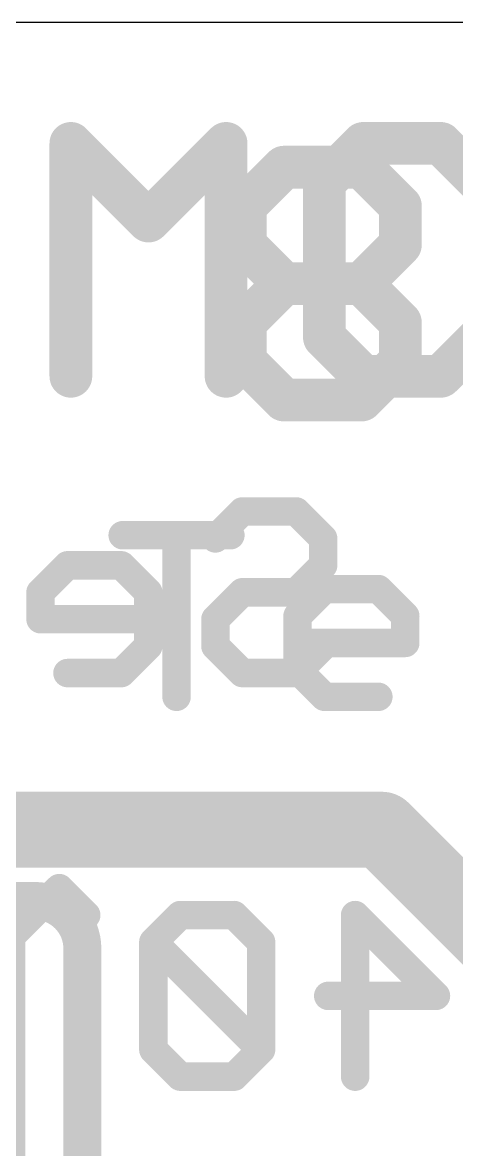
# Model space of a CAD drawing. Extents: x 0 to 25.4, y 0 to 17.8.
# Drawn here: x 8.44 to 10.76, y 11.75 to 17.78 of the extents above; entities that cross this region are included whole.
import ezdxf

# ---------------------------------------------------------------- set-up
doc = ezdxf.new("R2010")
doc.units = 0
for name, color, linetype in [('1', 12, 'CONTINUOUS'), ('20', 53, 'CONTINUOUS'), ('21', 40, 'CONTINUOUS'), ('22', 6, 'CONTINUOUS')]:
    doc.layers.add(name, color=color, linetype=linetype)

# ---------------------------------------------------------------- blocks, each defined once
blk = doc.blocks.new('RECT')
blk.add_solid([(-0.5, -0.5), (0.5, -0.5), (-0.5, 0.5), (0.5, 0.5)])

msp = doc.modelspace()

# ---------------------------------------------------------------- linework, layer by layer
at = {"layer": '1', "const_width": 0.4064}
for points in [[(4.203, 13.462), (10.365, 13.462)], [(10.365, 13.462), (11.85, 11.977)]]:
    msp.add_lwpolyline(points, dxfattribs=at)
at = {"layer": '1', "const_width": 0.2032}
for points in [[(10.4368, 13.5338, 1), (10.2932, 13.3902)], [(10.365, 13.3604, 1), (10.365, 13.5636)]]:
    msp.add_lwpolyline(points, format="xyb", dxfattribs=at)
at = {"layer": '20'}
msp.add_line((22.86, 17.78), (2.54, 17.78), dxfattribs=at)
at = {"layer": '21'}
for points, const_width in [([(8.7015, 15.8877), (8.7015, 17.1334)], 0.2286), ([(8.7015, 17.1334), (9.1168, 16.7181)], 0.2286), ([(9.1168, 16.7181), (9.532, 17.1334)], 0.2286), ([(9.532, 17.1334), (9.532, 15.8877)], 0.2286), ([(10.2657, 17.1334), (10.058, 16.9258)], 0.2286), ([(10.6809, 17.1334), (10.2657, 17.1334)], 0.2286), ([(10.8885, 16.9258), (10.6809, 17.1334)], 0.2286), ([(10.058, 16.9258), (10.058, 16.0953)], 0.2286), ([(10.058, 16.0953), (10.2657, 15.8877)], 0.2286), ([(10.6809, 15.8877), (10.8885, 16.0953)], 0.2286), ([(10.2657, 15.8877), (10.6809, 15.8877)], 0.2286), ([(8.9788, 15.0375), (9.555, 15.0375)], 0.1524), ([(9.2669, 14.1732), (9.2669, 15.0375)], 0.1524), ([(9.9143, 14.6054), (10.0584, 14.7494)], 0.1524), ([(10.0584, 14.7494), (10.3465, 14.7494)], 0.1524), ([(10.3465, 14.7494), (10.4905, 14.6054)], 0.1524), ([(9.9143, 14.3173), (9.9143, 14.6054)], 0.1524), ([(10.4905, 14.6054), (10.4905, 14.4613)], 0.1524), ([(10.4905, 14.4613), (9.9143, 14.4613)], 0.1524), ([(10.0584, 14.1732), (9.9143, 14.3173)], 0.1524), ([(10.3465, 14.1732), (10.0584, 14.1732)], 0.1524), ([(5.715, 13.081), (8.509, 13.081)], 0.2032), ([(8.763, 11.303), (8.763, 12.827)], 0.2032)]:
    msp.add_lwpolyline(points, dxfattribs=dict(at, const_width=const_width))
for points, const_width in [([(8.7587, 17.1334, 1), (8.6444, 17.1334)], 0.1143), ([(8.742, 17.1738, 1), (8.6611, 17.093)], 0.1143), ([(9.5891, 17.1334, 1), (9.4748, 17.1334)], 0.1143), ([(9.5724, 17.093, 1), (9.4916, 17.1738)], 0.1143), ([(10.2657, 17.1905, 1), (10.2657, 17.0762)], 0.1143), ([(10.3061, 17.093, 1), (10.2252, 17.1738)], 0.1143), ([(10.7213, 17.1738, 1), (10.6405, 17.093)], 0.1143), ([(10.6809, 17.0762, 1), (10.6809, 17.1905)], 0.1143), ([(10.1152, 16.9258, 1), (10.0009, 16.9258)], 0.1143), ([(10.0176, 16.9662, 1), (10.0985, 16.8853)], 0.1143), ([(9.0763, 16.7586, 1), (9.1572, 16.6777)], 0.1143), ([(9.0763, 16.6777, 1), (9.1572, 16.7586)], 0.1143), ([(10.0985, 16.1357, 1), (10.0176, 16.0549)], 0.1143), ([(10.0009, 16.0953, 1), (10.1152, 16.0953)], 0.1143), ([(10.2657, 15.9449, 1), (10.2657, 15.8306)], 0.1143), ([(10.2252, 15.8473, 1), (10.3061, 15.9281)], 0.1143), ([(10.6405, 15.9281, 1), (10.7213, 15.8473)], 0.1143), ([(10.6809, 15.8306, 1), (10.6809, 15.9449)], 0.1143), ([(8.6444, 15.8877, 1), (8.7587, 15.8877)], 0.1143), ([(9.4748, 15.8877, 1), (9.5891, 15.8877)], 0.1143), ([(8.9788, 15.0756, 1), (8.9788, 14.9994)], 0.0762), ([(9.305, 15.0375, 1), (9.2288, 15.0375)], 0.0762), ([(9.555, 14.9994, 1), (9.555, 15.0756)], 0.0762), ([(10.0584, 14.7875, 1), (10.0584, 14.7113)], 0.0762), ([(10.0853, 14.7225, 1), (10.0314, 14.7764)], 0.0762), ([(10.3734, 14.7764, 1), (10.3195, 14.7225)], 0.0762), ([(10.3465, 14.7113, 1), (10.3465, 14.7875)], 0.0762), ([(9.9524, 14.6054, 1), (9.8762, 14.6054)], 0.0762), ([(9.8874, 14.6323, 1), (9.9413, 14.5784)], 0.0762), ([(10.5286, 14.6054, 1), (10.4524, 14.6054)], 0.0762), ([(10.4636, 14.5784, 1), (10.5175, 14.6323)], 0.0762), ([(9.9143, 14.4994, 1), (9.9143, 14.4232)], 0.0762), ([(10.4905, 14.4232, 1), (10.4905, 14.4994)], 0.0762), ([(10.4524, 14.4613, 1), (10.5286, 14.4613)], 0.0762), ([(9.9413, 14.3442, 1), (9.8874, 14.2903)], 0.0762), ([(9.8762, 14.3173, 1), (9.9524, 14.3173)], 0.0762), ([(10.0584, 14.2113, 1), (10.0584, 14.1351)], 0.0762), ([(10.0314, 14.1463, 1), (10.0853, 14.2001)], 0.0762), ([(10.3465, 14.1351, 1), (10.3465, 14.2113)], 0.0762), ([(9.2288, 14.1732, 1), (9.305, 14.1732)], 0.0762), ([(8.763, 12.827, 0.4142), (8.509, 13.081)], 0.2032), ([(8.509, 13.1318, 1), (8.509, 13.0302)], 0.1016), ([(8.509, 13.0302, 1), (8.509, 13.1318)], 0.1016), ([(8.8138, 12.827, 1), (8.7122, 12.827)], 0.1016), ([(8.7122, 12.827, 1), (8.8138, 12.827)], 0.1016)]:
    msp.add_lwpolyline(points, format="xyb", dxfattribs=dict(at, const_width=const_width))
at = {"layer": '22'}
for points, const_width in [([(9.8416, 17.0064), (9.634, 16.7988)], 0.2286), ([(10.2568, 17.0064), (9.8416, 17.0064)], 0.2286), ([(10.4644, 16.7988), (10.2568, 17.0064)], 0.2286), ([(9.634, 16.7988), (9.634, 16.5911)], 0.2286), ([(10.4644, 16.5911), (10.4644, 16.7988)], 0.2286), ([(9.634, 16.5911), (9.8416, 16.3835)], 0.2286), ([(10.2568, 16.3835), (10.4644, 16.5911)], 0.2286), ([(9.8416, 16.3835), (9.634, 16.1759)], 0.2286), ([(10.2568, 16.3835), (9.8416, 16.3835)], 0.2286), ([(10.4644, 16.1759), (10.2568, 16.3835)], 0.2286), ([(9.634, 16.1759), (9.634, 15.9683)], 0.2286), ([(10.4644, 15.9683), (10.4644, 16.1759)], 0.2286), ([(9.634, 15.9683), (9.8416, 15.7607)], 0.2286), ([(10.2568, 15.7607), (10.4644, 15.9683)], 0.2286), ([(9.8416, 15.7607), (10.2568, 15.7607)], 0.2286), ([(9.4749, 15.0205), (9.619, 15.1645)], 0.1524), ([(9.619, 15.1645), (9.9071, 15.1645)], 0.1524), ([(9.9071, 15.1645), (10.0511, 15.0205)], 0.1524), ([(10.0511, 15.0205), (10.0511, 14.8764)], 0.1524), ([(8.6834, 14.8764), (8.5394, 14.7324)], 0.1524), ([(8.9716, 14.8764), (8.6834, 14.8764)], 0.1524), ([(9.1156, 14.7324), (8.9716, 14.8764)], 0.1524), ([(10.0511, 14.8764), (9.9071, 14.7324)], 0.1524), ([(8.5394, 14.7324), (8.5394, 14.5883)], 0.1524), ([(9.1156, 14.4443), (9.1156, 14.7324)], 0.1524), ([(9.619, 14.7324), (9.4749, 14.5883)], 0.1524), ([(9.9071, 14.7324), (9.619, 14.7324)], 0.1524), ([(8.5394, 14.5883), (9.1156, 14.5883)], 0.1524), ([(9.4749, 14.5883), (9.4749, 14.4443)], 0.1524), ([(8.9716, 14.3002), (9.1156, 14.4443)], 0.1524), ([(9.4749, 14.4443), (9.619, 14.3002)], 0.1524), ([(9.9071, 14.3002), (10.0511, 14.4443)], 0.1524), ([(8.6834, 14.3002), (8.9716, 14.3002)], 0.1524), ([(9.619, 14.3002), (9.9071, 14.3002)], 0.1524), ([(8.6396, 13.1496), (8.3515, 12.8615)], 0.1524), ([(8.7837, 13.0055), (8.6396, 13.1496)], 0.1524), ([(9.287, 13.0055), (9.1429, 12.8615)], 0.1524), ([(9.5751, 13.0055), (9.287, 13.0055)], 0.1524), ([(9.7192, 12.8615), (9.5751, 13.0055)], 0.1524), ([(10.2225, 12.1412), (10.2225, 13.0055)], 0.1524), ([(10.2225, 13.0055), (10.6547, 12.5734)], 0.1524), ([(9.1429, 12.8615), (9.1429, 12.2853)], 0.1524), ([(9.7192, 12.2853), (9.1429, 12.8615)], 0.1524), ([(9.7192, 12.2853), (9.7192, 12.8615)], 0.1524), ([(10.6547, 12.5734), (10.0785, 12.5734)], 0.1524), ([(9.1429, 12.2853), (9.287, 12.1412)], 0.1524), ([(9.5751, 12.1412), (9.7192, 12.2853)], 0.1524), ([(9.287, 12.1412), (9.5751, 12.1412)], 0.1524)]:
    msp.add_lwpolyline(points, dxfattribs=dict(at, const_width=const_width))
for points, const_width in [([(9.8416, 17.0635, 1), (9.8416, 16.9492)], 0.1143), ([(9.882, 16.966, 1), (9.8012, 17.0468)], 0.1143), ([(10.2972, 17.0468, 1), (10.2164, 16.966)], 0.1143), ([(10.2568, 16.9492, 1), (10.2568, 17.0635)], 0.1143), ([(9.5936, 16.8392, 1), (9.6744, 16.7583)], 0.1143), ([(9.6912, 16.7988, 1), (9.5769, 16.7988)], 0.1143), ([(10.5216, 16.7988, 1), (10.4073, 16.7988)], 0.1143), ([(10.424, 16.7583, 1), (10.5049, 16.8392)], 0.1143), ([(9.6744, 16.6316, 1), (9.5936, 16.5507)], 0.1143), ([(10.5049, 16.5507, 1), (10.424, 16.6316)], 0.1143), ([(9.5769, 16.5911, 1), (9.6912, 16.5911)], 0.1143), ([(10.4073, 16.5911, 1), (10.5216, 16.5911)], 0.1143), ([(9.8416, 16.4407, 1), (9.8416, 16.3264)], 0.1143), ([(9.882, 16.3431, 1), (9.8012, 16.4239)], 0.1143), ([(9.8012, 16.3431, 1), (9.882, 16.4239)], 0.1143), ([(10.2972, 16.4239, 1), (10.2164, 16.3431)], 0.1143), ([(10.2164, 16.4239, 1), (10.2972, 16.3431)], 0.1143), ([(10.2568, 16.3264, 1), (10.2568, 16.4407)], 0.1143), ([(9.6912, 16.1759, 1), (9.5769, 16.1759)], 0.1143), ([(10.5216, 16.1759, 1), (10.4073, 16.1759)], 0.1143), ([(9.5936, 16.2163, 1), (9.6744, 16.1355)], 0.1143), ([(10.424, 16.1355, 1), (10.5049, 16.2163)], 0.1143), ([(9.6744, 16.0087, 1), (9.5936, 15.9279)], 0.1143), ([(10.5049, 15.9279, 1), (10.424, 16.0087)], 0.1143), ([(9.5769, 15.9683, 1), (9.6912, 15.9683)], 0.1143), ([(10.4073, 15.9683, 1), (10.5216, 15.9683)], 0.1143), ([(9.8416, 15.8178, 1), (9.8416, 15.7035)], 0.1143), ([(9.8012, 15.7203, 1), (9.882, 15.8011)], 0.1143), ([(10.2164, 15.8011, 1), (10.2972, 15.7203)], 0.1143), ([(10.2568, 15.7035, 1), (10.2568, 15.8178)], 0.1143), ([(9.619, 15.2026, 1), (9.619, 15.1264)], 0.0762), ([(9.6459, 15.1376, 1), (9.592, 15.1915)], 0.0762), ([(9.934, 15.1915, 1), (9.8801, 15.1376)], 0.0762), ([(9.9071, 15.1264, 1), (9.9071, 15.2026)], 0.0762), ([(9.448, 15.0474, 1), (9.5019, 14.9935)], 0.0762), ([(10.0892, 15.0205, 1), (10.013, 15.0205)], 0.0762), ([(10.0242, 14.9935, 1), (10.0781, 15.0474)], 0.0762), ([(8.6834, 14.9145, 1), (8.6834, 14.8383)], 0.0762), ([(8.7104, 14.8495, 1), (8.6565, 14.9034)], 0.0762), ([(8.9985, 14.9034, 1), (8.9446, 14.8495)], 0.0762), ([(8.9716, 14.8383, 1), (8.9716, 14.9145)], 0.0762), ([(10.0781, 14.8495, 1), (10.0242, 14.9034)], 0.0762), ([(10.013, 14.8764, 1), (10.0892, 14.8764)], 0.0762), ([(8.5124, 14.7593, 1), (8.5663, 14.7054)], 0.0762), ([(8.5775, 14.7324, 1), (8.5013, 14.7324)], 0.0762), ([(9.1537, 14.7324, 1), (9.0775, 14.7324)], 0.0762), ([(9.0887, 14.7054, 1), (9.1426, 14.7593)], 0.0762), ([(9.619, 14.7705, 1), (9.619, 14.6943)], 0.0762), ([(9.6459, 14.7054, 1), (9.592, 14.7593)], 0.0762), ([(9.8801, 14.7593, 1), (9.934, 14.7054)], 0.0762), ([(9.9071, 14.6943, 1), (9.9071, 14.7705)], 0.0762), ([(8.5394, 14.6264, 1), (8.5394, 14.5502)], 0.0762), ([(9.1156, 14.5502, 1), (9.1156, 14.6264)], 0.0762), ([(9.513, 14.5883, 1), (9.4368, 14.5883)], 0.0762), ([(9.448, 14.6153, 1), (9.5019, 14.5614)], 0.0762), ([(8.5013, 14.5883, 1), (8.5775, 14.5883)], 0.0762), ([(9.0775, 14.4443, 1), (9.1537, 14.4443)], 0.0762), ([(9.1426, 14.4173, 1), (9.0887, 14.4712)], 0.0762), ([(9.5019, 14.4712, 1), (9.448, 14.4173)], 0.0762), ([(9.4368, 14.4443, 1), (9.513, 14.4443)], 0.0762), ([(10.0781, 14.4173, 1), (10.0242, 14.4712)], 0.0762), ([(8.6834, 14.3383, 1), (8.6834, 14.2621)], 0.0762), ([(8.9446, 14.3271, 1), (8.9985, 14.2733)], 0.0762), ([(8.9716, 14.2621, 1), (8.9716, 14.3383)], 0.0762), ([(9.619, 14.3383, 1), (9.619, 14.2621)], 0.0762), ([(9.592, 14.2733, 1), (9.6459, 14.3271)], 0.0762), ([(9.8801, 14.3271, 1), (9.934, 14.2733)], 0.0762), ([(9.9071, 14.2621, 1), (9.9071, 14.3383)], 0.0762), ([(8.6665, 13.1765, 1), (8.6127, 13.1227)], 0.0762), ([(8.6665, 13.1227, 1), (8.6127, 13.1765)], 0.0762), ([(9.287, 13.0436, 1), (9.287, 12.9674)], 0.0762), ([(9.3139, 12.9786, 1), (9.2601, 13.0325)], 0.0762), ([(9.6021, 13.0325, 1), (9.5482, 12.9786)], 0.0762), ([(9.5751, 12.9674, 1), (9.5751, 13.0436)], 0.0762), ([(10.2495, 13.0325, 1), (10.1956, 12.9786)], 0.0762), ([(10.2606, 13.0055, 1), (10.1844, 13.0055)], 0.0762), ([(8.7567, 12.9786, 1), (8.8106, 13.0325)], 0.0762), ([(9.181, 12.8615, 1), (9.1048, 12.8615)], 0.0762), ([(9.1699, 12.8884, 1), (9.116, 12.8345)], 0.0762), ([(9.116, 12.8884, 1), (9.1699, 12.8345)], 0.0762), ([(9.7573, 12.8615, 1), (9.6811, 12.8615)], 0.0762), ([(9.6922, 12.8345, 1), (9.7461, 12.8884)], 0.0762), ([(10.0785, 12.6115, 1), (10.0785, 12.5353)], 0.0762), ([(10.6277, 12.5464, 1), (10.6816, 12.6003)], 0.0762), ([(10.6547, 12.5353, 1), (10.6547, 12.6115)], 0.0762), ([(9.1699, 12.3122, 1), (9.116, 12.2583)], 0.0762), ([(9.7461, 12.2583, 1), (9.6922, 12.3122)], 0.0762), ([(9.1048, 12.2853, 1), (9.181, 12.2853)], 0.0762), ([(9.6811, 12.2853, 1), (9.7573, 12.2853)], 0.0762), ([(9.6922, 12.2583, 1), (9.7461, 12.3122)], 0.0762), ([(9.287, 12.1793, 1), (9.287, 12.1031)], 0.0762), ([(9.2601, 12.1143, 1), (9.3139, 12.1681)], 0.0762), ([(9.5482, 12.1681, 1), (9.6021, 12.1143)], 0.0762), ([(9.5751, 12.1031, 1), (9.5751, 12.1793)], 0.0762), ([(10.1844, 12.1412, 1), (10.2606, 12.1412)], 0.0762)]:
    msp.add_lwpolyline(points, format="xyb", dxfattribs=dict(at, const_width=const_width))

# ---------------------------------------------------------------- block references
at = {"layer": '1', "xscale": 1.1684, "yscale": 1.6002}
msp.add_blockref('RECT', (7.874, 12.065), dxfattribs=at)

doc.saveas('drawing.dxf')
